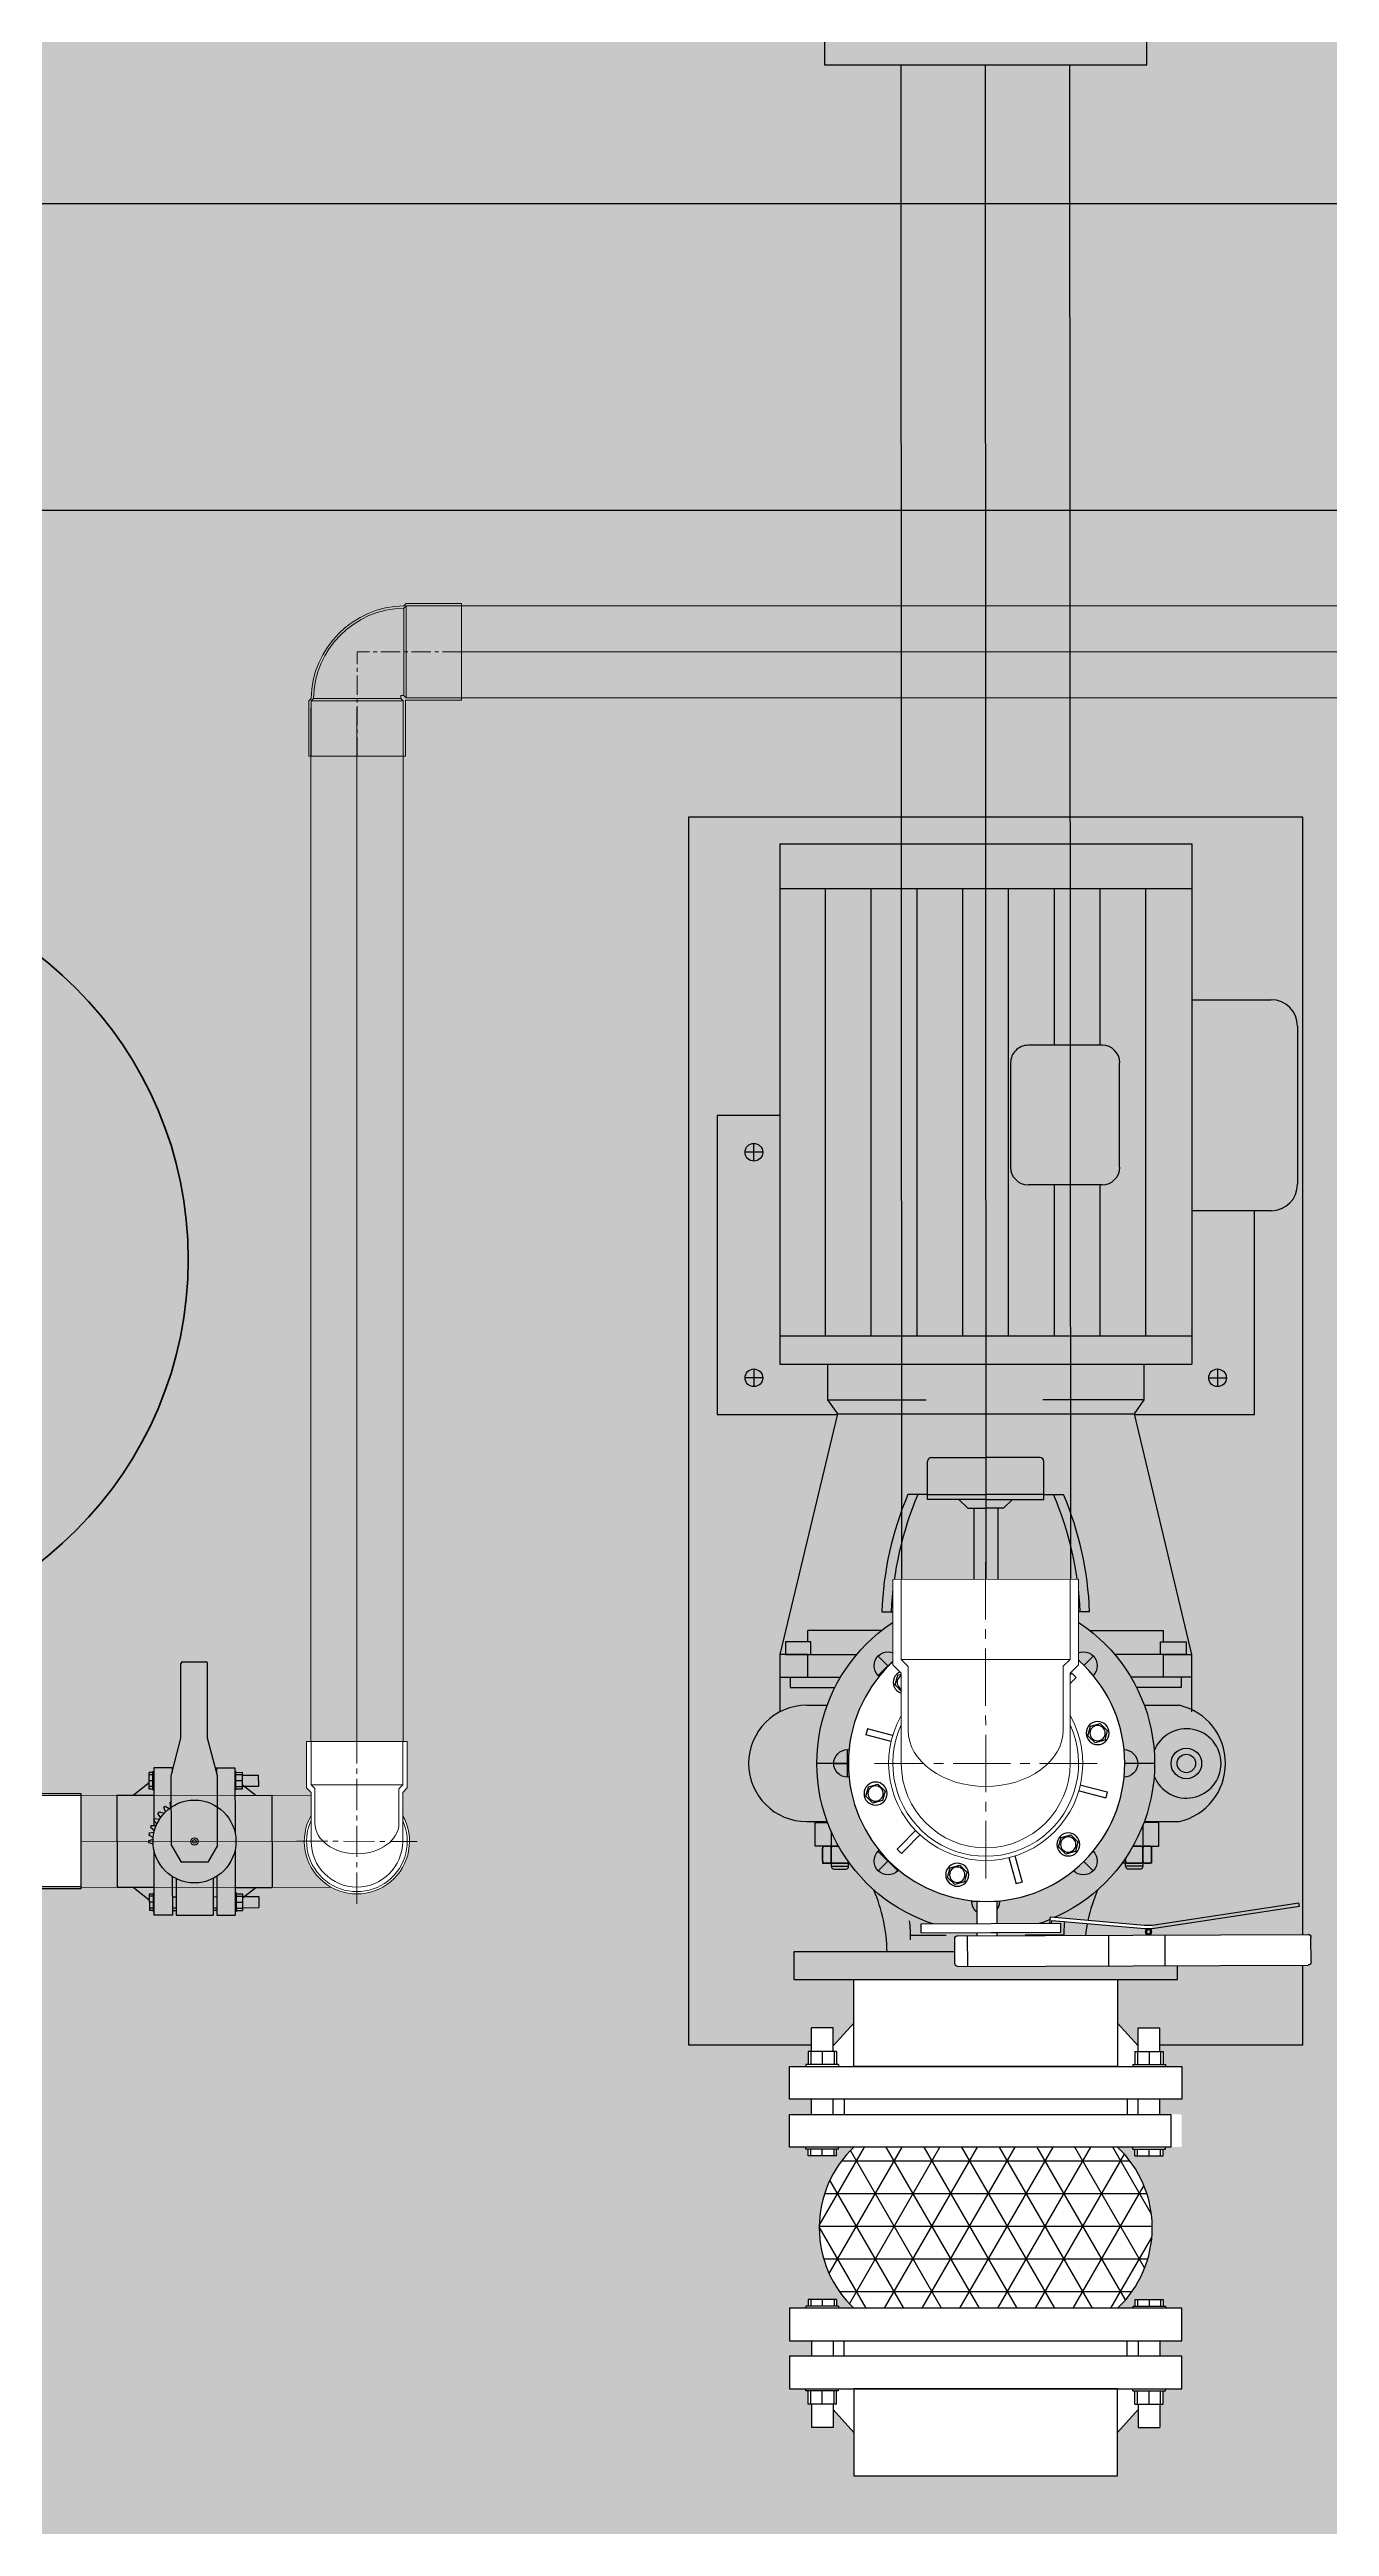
# Model space of a CAD drawing. Header units: millimetres. Extents: x -225363 to 347188, y -782467 to 813415.
# Drawn here: x 28810 to 29644, y 12190 to 13804 of the extents above; entities that cross this region are included whole.
import ezdxf

# ---------------------------------------------------------------- set-up
doc = ezdxf.new("R2010")
doc.units = ezdxf.units.MM
doc.set_wipeout_variables(frame=1)
doc.linetypes.add('CENTER', pattern=[2, 1.25, -0.25, 0.25, -0.25])
doc.linetypes.add('CENTER2', pattern=[1.125, 0.75, -0.125, 0.125, -0.125])
for name, color, linetype, lineweight in [('0.04 Thu tràn', 6, 'Continuous', 0), ('duong bao khuat', 251, 'Continuous', 0), ('Duong tam', 32, 'CENTER2', 0), ('Net manh', 54, 'Continuous', 0), ('Nuoc cap', 4, 'Continuous', 35), ('Phu kien uPVC', 3, 'Continuous', 0), ('Xref SCN', 8, 'Continuous', 0)]:
    doc.layers.add(name, color=color, linetype=linetype, lineweight=lineweight)
for name, color, linetype in [('0.05 Thu đáy', 5, 'Continuous'), ('0.06 Trả nước', 3, 'Continuous'), ('1. Cap tro choi cau truot', 4, 'Continuous'), ('PA- VAN', 2, 'Continuous'), ('PHU KIEN', 3, 'Continuous')]:
    doc.layers.add(name, color=color, linetype=linetype)
doc.styles.get("Standard").update_dxf_attribs({"font": 'arial_1.ttf'})
pattern_1 = [(197, (-1424125.8, -442865.07), (-126.479246, -237.872866), [95.25, -285.75]), (287, (-1424185.26, -442833.45), (237.872866, -126.479246), [95.25, -285.75])]

# ---------------------------------------------------------------- blocks, each defined once
blk = doc.blocks.new('Xref SCN')
at = {"layer": 'Xref SCN', "ltscale": 3}
h = blk.add_hatch(dxfattribs=at)
h.set_pattern_fill('CROSS', color=256, scale=30, angle=197)
h.set_pattern_definition(pattern_1)
edge = h.paths.add_edge_path()
edge.add_arc((2267.4, -6083), 1150, 110.6378, 180.3856)
edge.add_line((1117.5, -6090.7), (1124.4, -7115.5))
edge.add_arc((2274.3, -7107.7), 1150, 180.3856, 270.3856)
edge.add_line((2282.1, -8257.7), (21549.9, -8127.6))
edge.add_arc((21542.2, -6977.6), 1150, 270.3853, 360.4402)
edge.add_line((22692.1, -6968.7), (22692.2, -2095.9))
edge.add_arc((21542.2, -2104.7), 1150, 0.4404, 90.3856)
edge.add_line((21534.5, -954.8), (6081.9, -1059))
edge.add_arc((6089.6, -2209), 1150, 90.3854, 160.1332)
edge.add_arc((-23.6, -0.1), 5350, 290.6378, 340.1333, ccw=False)
edge = h.paths.add_edge_path()
edge.add_arc((21542.2, 18280.2), 1150, 0.4403, 104.3699, ccw=False)
edge.add_line((22692.2, 18289), (22692.2, 2404))
edge.add_arc((21542.2, 2395.2), 1150, -89.6144, 0.4403, ccw=False)
edge.add_line((21549.9, 1245.2), (6067.1, 1140.9))
edge.add_arc((6059.3, 2290.9), 1150, 200.6378, 270.3855, ccw=False)
edge.add_arc((-23.6, -0.1), 5350, 20.6378, 28.5953)
edge.add_arc((5234.3, 2862.4), 636.6, 160.1438, 208.3076, ccw=False)
edge.add_arc((7788.2, 2340.3), 3237.9, 44.3307, 166.8197, ccw=False)
edge.add_arc((13743.2, 8157.8), 5087.1, 224.3307, 255.0649)
edge.add_arc((13751.1, 8258.8), 5186.7, 255.2685, 275.8245)
edge.add_arc((13743.2, 8157.8), 5087.1, 276.028, 352.804)
edge.add_arc((13366.1, 8136.4), 5458.9, 353.5222, 372.9617)
edge.add_arc((13743.2, 8157.8), 5087.1, 13.6798, 75.7266)
edge.add_arc((16202.1, 17226.1), 4310.1, 184.5429, 253.7688, ccw=False)
edge.add_arc((12055.2, 16895.7), 150, 104.4177, 184.1801, ccw=False)
edge.add_line((12017.8, 17040.9), (21256.8, 19394.2))
h = blk.add_hatch(dxfattribs=at)
h.set_pattern_fill('CROSS', color=256, scale=30, angle=197)
h.set_pattern_definition(pattern_1)
edge = h.paths.add_edge_path()
edge.add_line((10158.3, 16567.3), (1851.3, 14451.4))
edge.add_arc((2136.7, 13337.4), 1150, 104.3699, 180.3856)
edge.add_line((986.8, 13329.7), (1035.4, 6105.3))
edge.add_arc((2185.4, 6113.1), 1150, 180.3856, 250.1333)
edge.add_arc((-23.6, -0.1), 5350, 54.441, 70.1333, ccw=False)
edge.add_arc((3168.4, 4685.8), 343.2, 256.3943, 333.3422)
edge.add_arc((7788.2, 2340.3), 4837.9, 44.3307, 153.0645, ccw=False)
edge.add_arc((13743.2, 8157.8), 3487.1, 224.3307, 435.8788)
edge.add_arc((16212.7, 17236.7), 5922.7, 187.71586, 254.13812, ccw=False)
edge.add_arc((10541.9, 16468.3), 200, 187.6327, 187.7159, ccw=False)
edge.add_arc((10195, 16421.9), 150, 7.6327, 104.1621)
edge = h.paths.add_edge_path()
edge.add_arc((-13757.9, 9268.2), 1150, 104.3599, 180.4403)
edge.add_line((-14907.8, 9259.4), (-14907.8, 2149))
edge.add_arc((-13757.9, 2157.9), 1150, 180.4403, 270.3856)
edge.add_line((-13750.1, 1007.9), (-6129, 1058.9))
edge.add_arc((-6136.7, 2208.8), 1150, 270.3859, 340.1337)
edge.add_arc((-23.6, -0.1), 5350, 110.6378, 160.1333, ccw=False)
edge.add_arc((-2314.5, 6082.8), 1150, 290.6378, 360.3856)
edge.add_line((-1164.6, 6090.5), (-1205.6, 12195.1))
edge.add_arc((-2355.6, 12187.3), 1150, 0.3856, 104.3599)
edge.add_line((-2640.8, 13301.4), (-14043.1, 10382.3))
edge = h.paths.add_edge_path()
edge.add_line((-13750.1, -8364.8), (-2217.8, -8288))
edge.add_arc((-2225.6, -7138), 1150, 270.3861, 360.3861)
edge.add_line((-1075.6, -7130.3), (-1082.5, -6105.5))
edge.add_arc((-2232.5, -6113.2), 1150, 0.3856, 70.1333)
edge.add_arc((-23.6, -0.1), 5350, 200.6378, 250.1333, ccw=False)
edge.add_arc((-6106.4, -2291.1), 1150, 20.6378, 90.3856)
edge.add_line((-6114.2, -1141.1), (-13765.6, -1192.1))
edge.add_arc((-13757.8, -2342), 1150, 90.3861, 180.441)
edge.add_line((-14907.8, -2350.9), (-14907.8, -7223.7))
edge.add_arc((-13757.9, -7214.9), 1150, 180.4404, 270.3856)
edge.add_arc((-13747.8, -8714.8), 350, 90.3818, 90.3856, ccw=False)
blk = doc.blocks.new('D900')
at = {"color": 8}
blk.add_circle((0, 0), 450, dxfattribs=at)
blk = doc.blocks.new('pmp')
for p, q in [((397.8, 151), (386.3, 151)), ((392, 145.3), (392, 156.8)), ((533.3, 151), (544.8, 151)), ((539, 145.3), (539, 156.8)), ((140.7, -110), (140.7, 110)), ((140.7, 99), (140.7, 81)), ((131.7, 90), (149.7, 90)), ((70.7, 57.3), (83.4, 70)), ((70.7, 70), (83.4, 57.3)), ((198, 70), (210.7, 57.3)), ((210.7, 70), (198, 57.3)), ((50.7, -9), (50.7, 9)), ((230.7, 9), (230.7, -9)), ((250.7, 0), (30.7, 0)), ((41.7, 0), (59.7, 0)), ((239.7, 0), (221.7, 0)), ((83.4, -70), (70.7, -57.3)), ((70.7, -70), (83.4, -57.3)), ((210.7, -57.3), (198, -70)), ((210.7, -70), (198, -57.3)), ((149.7, -90), (131.7, -90)), ((140.7, -99), (140.7, -81)), ((392, -145.2), (392, -156.7)), ((397.8, -151), (386.3, -151))]:
    blk.add_line(p, q)
at = {"lineweight": -3}
for p, q in [((211.7, 134.1), (174.3, 134.1)), ((197, 134.1), (197, 115.9)), ((211.7, 134.1), (197, 134.1)), ((211.7, 115.9), (211.7, 134.1)), ((368.6, 96.6), (211.7, 134.1)), ((219.9, 130.5), (211.7, 130.5)), ((211.7, 130.4), (211.7, 84)), ((219.9, 113.8), (219.9, 130.5)), ((401, 134.2), (401, -134.2)), ((740, 134.2), (401, 134.2)), ((419.4, 134.2), (419.4, -134.2)), ((710.9, 134.2), (710.9, -134.2)), ((740, 134.2), (740, -134.2)), ((102.8, 116.5), (102.8, 103.3)), ((178.6, 116.5), (178.6, 103.3)), ((197, 127.3), (190.3, 127.3)), ((190.3, 127.3), (190.3, 98.2)), ((197, 115.9), (211.7, 115.9)), ((197, 115.9), (197, 94.5)), ((211.7, 113.8), (219.9, 113.8)), ((219.9, 115.9), (227.3, 115.9)), ((227.3, 67.9), (227.3, 115.9)), ((71.9, 98.7), (71.9, 91.2)), ((73.7, 100.6), (73.7, 89.3)), ((96.1, 100.6), (73.7, 100.6)), ((86.9, 106.2), (75.7, 106.2)), ((75.7, 106.2), (75.7, 88.7)), ((75.7, 102.1), (75.7, 104.7)), ((75.7, 90.8), (75.7, 99.1)), ((77.2, 106.2), (85.4, 106.2)), ((77.2, 100.6), (85.4, 100.6)), ((85.4, 100.6), (77.2, 100.6)), ((86.9, 111), (102.3, 111)), ((86.9, 96), (86.9, 111)), ((86.9, 96), (86.9, 111)), ((86.9, 96), (86.9, 106.2)), ((86.9, 104.7), (86.9, 102.1)), ((86.9, 99.1), (86.9, 96)), ((102.3, 111), (102.3, 103.1)), ((377.7, 103.1), (368.6, 96.6)), ((377.7, 103.1), (377.7, 38.8)), ((401, 103.1), (377.7, 103.1)), ((419.4, 104.4), (710.9, 104.4)), ((73.7, 89.3), (76.5, 89.3)), ((368.6, 96.6), (368.6, -96.6)), ((239.6, 67.7), (239.6, 48.2)), ((419.4, 74.6), (710.9, 74.6)), ((28.9, 49), (28.9, 25.7)), ((315.9, 37.9), (315.9, 50.7)), ((312.6, 37.9), (337.4, 37.9)), ((312.6, 0), (312.6, 37.9)), ((315.9, 37.9), (315.9, 0)), ((340.1, 35.2), (340.1, 0)), ((419.4, 44.7), (710.9, 44.7)), ((312.6, 17.4), (307.1, 11.6)), ((307.1, 7.8), (250.4, 7.8)), ((307.1, 11.6), (307.1, 0)), ((307.1, -11.6), (307.1, 0)), ((312.6, 0), (312.6, -37.9)), ((315.9, -37.9), (315.9, 0)), ((340.1, -35.2), (340.1, 0)), ((419.4, 14.9), (710.9, 14.9)), ((307.1, -7.8), (250.4, -7.8)), ((312.6, -17.4), (307.1, -11.6)), ((419.4, -14.9), (710.9, -14.9)), ((28.9, -50.8), (28.9, -25.7)), ((517.9, -27.6), (517.9, -75.9)), ((597.3, -16.2), (529.2, -16.2)), ((608.7, -75.9), (608.7, -27.6)), ((239.6, -67.7), (239.6, -48.2)), ((312.6, -37.9), (337.4, -37.9)), ((315.9, -37.9), (315.9, -50.7)), ((377.7, -103.1), (377.7, -37.2)), ((419.4, -44.7), (517.9, -44.7)), ((608.7, -44.7), (710.9, -44.7)), ((227.3, -67.9), (227.3, -115.9)), ((419.4, -74.6), (517.9, -74.6)), ((608.7, -74.6), (710.9, -74.6)), ((71.9, -100.5), (71.9, -93)), ((73.7, -102.4), (73.7, -91.1)), ((73.7, -91.1), (79.1, -91.1)), ((75.7, -108), (75.7, -88.7)), ((75.7, -92.6), (75.7, -100.9)), ((79.1, -91.1), (77.2, -91.1)), ((86.9, -96), (86.9, -112.8)), ((86.9, -100.9), (86.9, -96)), ((86.9, -96), (86.9, -108)), ((197, -115.9), (197, -94.5)), ((211.7, -130.4), (211.7, -84)), ((368.6, -96.6), (211.7, -134.1)), ((377.7, -103.1), (368.6, -96.6)), ((529.2, -87.2), (597.3, -87.2)), ((100.4, -102.4), (73.7, -102.4)), ((75.7, -103.9), (75.7, -106.5)), ((86.9, -108), (75.7, -108)), ((85.4, -102.4), (77.2, -102.4)), ((77.2, -102.4), (85.4, -102.4)), ((77.2, -108), (85.4, -108)), ((86.9, -106.5), (86.9, -103.9)), ((86.9, -112.8), (102.3, -112.8)), ((102.3, -112.8), (102.3, -103.1)), ((102.8, -103.3), (102.8, -126.1)), ((178.6, -103.3), (178.6, -126.1)), ((190.3, -127.3), (190.3, -98.2)), ((401, -103.1), (377.7, -103.1)), ((419.4, -104.4), (710.9, -104.4)), ((197, -127.3), (190.3, -127.3)), ((197, -134.1), (197, -115.9)), ((197, -115.9), (211.7, -115.9)), ((211.7, -113.8), (219.9, -113.8)), ((211.7, -115.9), (211.7, -134.1)), ((219.9, -113.8), (219.9, -130.5)), ((219.9, -115.9), (227.3, -115.9)), ((211.7, -134.1), (174.3, -134.1)), ((211.7, -134.1), (197, -134.1)), ((219.9, -130.5), (211.7, -130.5)), ((740, -134.2), (401, -134.2)), ((500.8, -185.9), (500.8, -134.2)), ((638.4, -134.2), (638.4, -185.9)), ((621.2, -203.1), (518.1, -203.1))]:
    blk.add_line(p, q, dxfattribs=at)
for points in [[(563, 134.2), (563, 175), (368, 175), (368, 96.7)], [(368, -96.7), (368, -175), (500.8, -175)]]:
    blk.add_lwpolyline(points, dxfattribs=at)
blk.add_lwpolyline([(0, 125), (0, -125), (18, -125), (18, 125)], close=True)
for centre, radius in [((392, 151), 5.75), ((539, 151), 5.75), ((140.7, 0), 50), ((140.7, -130.7), 9.96), ((140.7, -130.7), 6.02), ((392, -151), 5.75)]:
    blk.add_circle(centre, radius, dxfattribs=at)
for centre, radius in [((140.7, 0), 110), ((140.7, 90), 9), ((140.7, 0), 79), ((77.1, 63.6), 9), ((204.4, 63.6), 9), ((50.7, 0), 9), ((230.7, 0), 9), ((77.1, -63.6), 9), ((204.4, -63.6), 9), ((140.7, -90), 9)]:
    blk.add_circle(centre, radius)
for centre, radius, start, end in [((140.7, 116.5), 37.9, 0, 180), ((73.7, 98.7), 1.88, 90, 180), ((77.2, 104.7), 1.5, 90, 180), ((77.2, 102.1), 1.5, 180, 270), ((77.2, 99.1), 1.5, 90, 180), ((85.4, 104.7), 1.5, 0, 90), ((85.4, 102.1), 1.5, 270, 0), ((85.4, 99.1), 1.5, 0, 90), ((73.7, 91.2), 1.88, 180, 270), ((77.2, 90.8), 1.5, 180, 248.6307), ((15.8, 172.7), 108.5, 271.1501, 293.1151), ((231.6, -148.6), 216.4, 67.0634, 87.8796), ((28.9, 110.3), 61.3, 267.0975, 278.6216), ((229.3, -160.4), 222.2, 67.0695, 87.3555), ((337.4, 35.2), 2.7, 0, 90), ((529.2, -27.6), 11.4, 90, 180), ((597.3, -27.6), 11.4, 360, 90), ((229.3, 160.4), 222.2, 272.6445, 292.9305), ((337.4, -35.2), 2.7, 270, 360), ((15.8, -172.7), 108.5, 66.8849, 88.8499), ((28.9, -112.1), 61.3, 80.37, 92.9025), ((231.6, 148.6), 216.4, 272.1204, 292.9366), ((529.2, -75.9), 11.4, 180, 270), ((597.3, -75.9), 11.4, 270, 0), ((73.7, -93), 1.88, 90, 180), ((77.2, -92.6), 1.5, 90, 180), ((73.7, -100.5), 1.88, 180, 270), ((77.2, -100.9), 1.5, 180, 270), ((77.2, -103.9), 1.5, 90, 180), ((77.2, -106.5), 1.5, 180, 270), ((85.4, -100.9), 1.5, 270, 360), ((85.4, -103.9), 1.5, 360, 90), ((85.4, -106.5), 1.5, 270, 360), ((140.7, -130.7), 22.6, 111.4434, 68.5566), ((140.7, -117.3), 38.9, 193.1002, 346.8998), ((518.1, -185.9), 17.2, 180, 270), ((621.2, -185.9), 17.2, 270, 0)]:
    blk.add_arc(centre, radius, start, end, dxfattribs=at)
blk = doc.blocks.new('C30')
at = {"color": 1}
blk.add_wipeout([(-22214.5, 30482.1), (-22054.2, 30482.1), (-22054.2, 30407.1), (-22075.8, 30383.1), (-22075.8, 30334.1), (-22192.8, 30334.1), (-22192.8, 30383.1), (-22214.5, 30407.1)], dxfattribs=at).dxf.layer = 'duong bao khuat'
at = {"layer": 'PHU KIEN', "color": 1}
for p, q in [((-22214.5, 30482.1), (-22054.2, 30482.1)), ((-22214.5, 30482.1), (-22214.5, 30407.1)), ((-22211.3, 30482.1), (-22211.3, 30407.1)), ((-22057.4, 30482.1), (-22057.4, 30407.1)), ((-22054.2, 30482.1), (-22054.2, 30407.1)), ((-22214.5, 30407.1), (-22192.8, 30383.1)), ((-22211.3, 30407.1), (-22057.4, 30407.1)), ((-22211.3, 30407.1), (-22189.6, 30384.1)), ((-22057.4, 30407.1), (-22079, 30384.1)), ((-22054.2, 30407.1), (-22075.8, 30383.1)), ((-22192.8, 30334.1), (-22192.8, 30383.1)), ((-22189.6, 30384.1), (-22079, 30384.1)), ((-22189.6, 30382.1), (-22079, 30382.1)), ((-22189.6, 30334.1), (-22189.6, 30382.1)), ((-22079, 30334.1), (-22079, 30382.1)), ((-22075.8, 30334.1), (-22075.8, 30383.1)), ((-22192.8, 30334.1), (-22075.8, 30334.1))]:
    blk.add_line(p, q, dxfattribs=at)
blk = doc.blocks.new('van chặn PVC')
at = {"layer": 'PA- VAN', "color": 0}
for p, q in [((217155.7, 32539.4), (217169.3, 32556.9)), ((217269.3, 32574.4), (217169.3, 32574.4)), ((217169.3, 32534.4), (217169.3, 32574.4)), ((217269.3, 32534.4), (217269.3, 32574.4)), ((217282.9, 32539.4), (217269.3, 32556.9)), ((217139.3, 32514.4), (217139.3, 32534.4)), ((217210.2, 32534.4), (217139.3, 32534.4)), ((217163.3, 32535.4), (217143.3, 32535.4)), ((217143.3, 32535.4), (217143.3, 32534.4)), ((217162.3, 32539.4), (217144.3, 32539.4)), ((217144.3, 32535.4), (217144.3, 32539.4)), ((217146.9, 32535.4), (217146.9, 32539.4)), ((217153.3, 32535.4), (217153.3, 32539.4)), ((217159.8, 32535.4), (217159.8, 32539.4)), ((217162.3, 32535.4), (217162.3, 32539.4)), ((217163.3, 32535.4), (217163.3, 32534.4)), ((217218.4, 32540.3), (217216.7, 32535.2)), ((217220.2, 32540.3), (217222, 32535.2)), ((217223.8, 32535.1), (217226.3, 32539.8)), ((217228.6, 32539.4), (217229.3, 32534.2)), ((217231.6, 32534.4), (217229.3, 32534.4)), ((217231, 32533.7), (217234.6, 32537.9)), ((217236.7, 32537.2), (217236.7, 32531.8)), ((217242.3, 32534.4), (217236.7, 32534.4)), ((217238.5, 32531), (217242.5, 32534.6)), ((217299.3, 32534.4), (217242.9, 32534.4)), ((217244.3, 32533.6), (217243.5, 32528.2)), ((217245.4, 32527), (217249.9, 32529.9)), ((217251.6, 32528.4), (217250, 32523.2)), ((217275.3, 32535.4), (217295.3, 32535.4)), ((217275.3, 32535.4), (217275.3, 32534.4)), ((217276.3, 32539.4), (217294.3, 32539.4)), ((217276.3, 32535.4), (217276.3, 32539.4)), ((217278.9, 32535.4), (217278.9, 32539.4)), ((217285.3, 32535.4), (217285.3, 32539.4)), ((217291.8, 32535.4), (217291.8, 32539.4)), ((217294.3, 32535.4), (217294.3, 32539.4)), ((217295.3, 32535.4), (217295.3, 32534.4)), ((217299.3, 32514.4), (217299.3, 32534.4)), ((217181.3, 32514.4), (217139.3, 32514.4)), ((217139.3, 32510.4), (217139.3, 32470.2)), ((217179.1, 32510.4), (217139.3, 32510.4)), ((217144.3, 32514.4), (217144.3, 32510.4)), ((217147.3, 32514.4), (217147.3, 32510.4)), ((217159.3, 32514.4), (217159.3, 32510.4)), ((217215, 32515.3), (217196.9, 32504.8)), ((217196.9, 32475.8), (217196.9, 32504.8)), ((217215, 32515.3), (217290.6, 32515.3)), ((217251.5, 32521.7), (217256.7, 32523.5)), ((217257.8, 32522.2), (217255.1, 32517.6)), ((217256.3, 32515.9), (217261.8, 32516.7)), ((217290.6, 32515.3), (217331.4, 32504.8)), ((217299.3, 32514.4), (217294.2, 32514.4)), ((217294.3, 32514.4), (217294.3, 32514.3)), ((217331.4, 32504.8), (217412.5, 32504.8)), ((217414.3, 32502.9), (217414.3, 32477.6)), ((217215, 32465.3), (217196.9, 32475.8)), ((217290.6, 32465.3), (217331.4, 32475.8)), ((217331.4, 32475.8), (217412.5, 32475.8)), ((217179.1, 32470.2), (217139.3, 32470.2)), ((217139.3, 32466.2), (217139.3, 32446.2)), ((217181.3, 32466.2), (217139.3, 32466.2)), ((217210.2, 32446.2), (217139.3, 32446.2)), ((217143.3, 32445.2), (217143.3, 32446.2)), ((217163.3, 32445.2), (217143.3, 32445.2)), ((217144.3, 32466.2), (217144.3, 32470.2)), ((217144.3, 32445.2), (217144.3, 32438.2)), ((217146.9, 32445.2), (217146.9, 32438.2)), ((217147.3, 32470.2), (217147.3, 32466.2)), ((217153.3, 32445.2), (217153.3, 32438.2)), ((217159.3, 32470.2), (217159.3, 32466.2)), ((217159.8, 32445.2), (217159.8, 32438.2)), ((217162.3, 32445.2), (217162.3, 32438.2)), ((217163.3, 32445.2), (217163.3, 32446.2)), ((217181.3, 32466.2), (217169.3, 32466.2)), ((217169.3, 32446.2), (217169.3, 32406.2)), ((217215, 32465.3), (217290.6, 32465.3)), ((217299.3, 32446.2), (217228.4, 32446.2)), ((217269.3, 32446.2), (217269.3, 32406.2)), ((217275.3, 32445.2), (217275.3, 32446.2)), ((217275.3, 32445.2), (217295.3, 32445.2)), ((217276.3, 32445.2), (217276.3, 32438.2)), ((217278.9, 32445.2), (217278.9, 32438.2)), ((217285.3, 32445.2), (217285.3, 32438.2)), ((217291.8, 32445.2), (217291.8, 32438.2)), ((217299.3, 32466.2), (217294.2, 32466.2)), ((217294.3, 32466.2), (217294.3, 32466.2)), ((217294.3, 32445.2), (217294.3, 32438.2)), ((217295.3, 32445.2), (217295.3, 32446.2)), ((217299.3, 32466.2), (217299.3, 32446.2)), ((217162.3, 32438.2), (217144.3, 32438.2)), ((217147.3, 32438.2), (217147.3, 32420.5)), ((217159.3, 32420.5), (217147.3, 32420.5)), ((217158.1, 32438.2), (217169.3, 32423.7)), ((217159.3, 32438.2), (217159.3, 32420.5)), ((217280.6, 32438.2), (217269.3, 32423.7)), ((217276.3, 32438.2), (217294.3, 32438.2)), ((217279.3, 32438.2), (217279.3, 32420.5)), ((217279.3, 32420.5), (217291.3, 32420.5)), ((217291.3, 32438.2), (217291.3, 32420.5)), ((217269.3, 32406.2), (217169.3, 32406.2))]:
    blk.add_line(p, q, dxfattribs=at)
for radius in [45, 4, 2]:
    blk.add_circle((217219.3, 32490.3), radius, dxfattribs=at)
for centre, radius, start, end in [((217219.3, 32490.3), 50, 88.9661, 91.0339), ((217219.3, 32490.3), 50, 79.2983, 81.9789), ((217219.3, 32490.3), 50, 69.6749, 72.2523), ((217219.3, 32490.3), 50, 59.992, 62.3621), ((217219.3, 32490.3), 50, 49.7483, 52.3504), ((217219.3, 32490.3), 50, 39.7411, 41.6297), ((217219.3, 32490.3), 50, 30, 31.8381), ((217412.5, 32502.9), 1.87, 0, 90), ((217412.5, 32477.6), 1.87, 270, 0)]:
    blk.add_arc(centre, radius, start, end, dxfattribs=at)
blk = doc.blocks.new('B88100C1')
at = {"color": 0}
blk.add_wipeout([(-50, 60.5), (-50, -60.5), (-50.6, -60.5), (-52, -60.5), (-54.7, -60.5), (-55.3, -60.5), (-56.1, -60.5), (-57.5, -60.5), (-58.3, -60.5), (-59, -60.5), (-59.5, -60.5), (-60.2, -60.5), (-63.7, -60.5), (-65, -60.5), (-66, -60.5), (-67, -60.5), (-67.5, -60.5), (-68, -60.5), (-69.1, -60.5), (-69.2, -60.5), (-105.7, -60.5), (-111.2, -55), (-138.8, -55), (-147.4, -59.1), (-154.5, -61.3), (-166.5, -63.2), (-176.3, -62.9), (-186, -61.2), (-200.2, -55.6), (-211.8, -47.5), (-223.1, -34.3), (-228.4, -24.3), (-231.8, -13.6), (-233.2, 0), (-232.6, 8.8), (-231.1, 16.3), (-227.8, 25.7), (-223.7, 33.5), (-217.6, 41.6), (-210.2, 48.8), (-202.9, 54), (-193, 58.9), (-180, 62.5), (-171.8, 63.2), (-170, 63.2), (-163.2, 62.9), (-156.5, 61.8), (-148.8, 59.6), (-142.6, 57), (-138.8, 55), (-111.2, 55), (-105.7, 60.5), (-69.2, 60.5), (-68.7, 60.5), (-67.7, 60.5), (-66.1, 60.5), (-64.7, 60.5), (-63.9, 60.5), (-63.7, 60.5), (-60.2, 60.5), (-60, 60.5), (-59.3, 60.5), (-57.8, 60.5), (-57, 60.5), (-56, 60.5), (-55.5, 60.5), (-54.7, 60.5), (-52, 60.5), (-51, 60.5), (-50.4, 60.5)], dxfattribs=at).dxf.layer = 'duong bao khuat'
at = {"layer": 'Duong tam', "color": 8, "ltscale": 50}
for p, q in [((-170, 72.5), (-170, -72.5)), ((-245, 0), (-38.5, 0))]:
    blk.add_line(p, q, dxfattribs=at)
at = {"layer": 'Net manh', "color": 0, "ltscale": 50}
for p, q in [((-106.7, 50.5), (-148.2, 50.5)), ((-102.2, 55), (-106.7, 50.5)), ((-50, 55), (-102.2, 55)), ((-102.2, 55), (-102.2, -55)), ((-106.7, -50.5), (-148.2, -50.5)), ((-102.2, -55), (-106.7, -50.5)), ((-102.2, -55), (-50, -55))]:
    blk.add_line(p, q, dxfattribs=at)
for radius, start, end in [(63.2, 60.4092, 299.5908), (55, 90, 270)]:
    blk.add_arc((-170, 0), radius, start, end, dxfattribs=at)
blk.add_ellipse((-148.2, 0), major_axis=(0, -50.5), ratio=0.72863, start_param=3.141593, end_param=6.283185, dxfattribs=at)
at = {"layer": 'Phu kien uPVC', "color": 0, "ltscale": 50}
for p, q in [((-170, 55), (-111.2, 55)), ((-105.7, 60.5), (-111.2, 55)), ((-50, 60.5), (-105.7, 60.5)), ((-50, 60.5), (-50, -60.5)), ((-170, -55), (-111.2, -55)), ((-105.7, -60.5), (-111.2, -55)), ((-105.7, -60.5), (-50, -60.5))]:
    blk.add_line(p, q, dxfattribs=at)
blk.add_arc((-170, 0), 60.5, 65.38, 294.62, dxfattribs=at)
blk = doc.blocks.new('khop noi mem d110')
at = {"color": 0}
blk.add_wipeout([(-196290.5, 638546), (-196291.5, 638546), (-196291.5, 638549), (-196304.5, 638549), (-196304.5, 638546), (-196305.5, 638546), (-196305.5, 638545), (-196312.5, 638545), (-196310.9, 638546.6), (-196308.5, 638549.2), (-196304.8, 638554.3), (-196301.9, 638559.3), (-196299.2, 638565.8), (-196297.6, 638571.7), (-196296.5, 638582), (-196297.3, 638590.8), (-196298.9, 638597.4), (-196302.9, 638606.4), (-196307.7, 638613.8), (-196312.5, 638619), (-196305.5, 638619), (-196305.5, 638618), (-196304.5, 638618), (-196304.5, 638615), (-196291.5, 638615), (-196291.5, 638618), (-196290.5, 638618), (-196290.5, 638619), (-196283, 638619), (-196283, 638634), (-196293, 638634), (-196293, 638641), (-196283, 638641), (-196283, 638656), (-196290.5, 638656), (-196290.5, 638657), (-196291.5, 638657), (-196291.5, 638663), (-196293, 638663), (-196293, 638673.8), (-196303, 638673.8), (-196303, 638665.6), (-196312.5, 638676), (-196312.5, 638696), (-196433.5, 638696), (-196433.5, 638676), (-196443, 638665.6), (-196443, 638673.8), (-196453, 638673.8), (-196453, 638663), (-196454.5, 638663), (-196454.5, 638657), (-196455.5, 638657), (-196455.5, 638656), (-196463, 638656), (-196463, 638641), (-196453, 638641), (-196453, 638634), (-196463, 638634), (-196463, 638619), (-196455.5, 638619), (-196455.5, 638618), (-196454.5, 638618), (-196454.5, 638615), (-196441.5, 638615), (-196441.5, 638618), (-196440.5, 638618), (-196440.5, 638619), (-196433.5, 638619), (-196436.6, 638615.8), (-196440.4, 638611), (-196444.3, 638604.3), (-196447.1, 638597.2), (-196449.1, 638587.8), (-196449.4, 638582), (-196448.9, 638574.8), (-196447.2, 638567), (-196444.5, 638560.3), (-196441.2, 638554.3), (-196438.1, 638550), (-196433.5, 638545), (-196440.5, 638545), (-196440.5, 638546), (-196441.5, 638546), (-196441.5, 638549), (-196454.5, 638549), (-196454.5, 638546), (-196455.5, 638546), (-196455.5, 638545), (-196463, 638545), (-196463, 638530), (-196453, 638530), (-196453, 638523), (-196463, 638523), (-196463, 638508), (-196455.5, 638508), (-196455.5, 638507), (-196454.5, 638507), (-196454.5, 638501), (-196453, 638501), (-196453, 638490.3), (-196443, 638490.3), (-196443, 638498.5), (-196433.5, 638488), (-196433.5, 638468), (-196312.5, 638468), (-196312.5, 638488), (-196303, 638498.5), (-196303, 638490.3), (-196293, 638490.3), (-196293, 638501), (-196291.5, 638501), (-196291.5, 638507), (-196290.5, 638507), (-196290.5, 638508), (-196283, 638508), (-196283, 638523), (-196293, 638523), (-196293, 638530), (-196283, 638530), (-196283, 638545), (-196290.5, 638545)], dxfattribs=at).dxf.layer = 'duong bao khuat'
at = {"linetype": 'ByBlock'}
h = blk.add_hatch(dxfattribs=at)
h.set_pattern_fill('NET3', color=8, scale=120)
h.set_pattern_definition([(0, (-9201.918, -2310.627), (0, 15), []), (60, (-9201.918, -2310.627), (-12.99038106, 7.5), []), (120, (-9201.918, -2310.627), (-12.99038106, -7.5), [])])
h.paths.add_polyline_path([(-196433.5, 638619, 0.431293), (-196433.5, 638545), (-196312.5, 638545, 0.431293), (-196312.5, 638619)])
at = {"color": 0, "linetype": 'ByBlock'}
for p, q in [((-196443, 638665.6), (-196433.5, 638676)), ((-196303, 638665.6), (-196312.5, 638676)), ((-196453, 638663), (-196453, 638673.8)), ((-196443, 638673.8), (-196453, 638673.8)), ((-196443, 638663), (-196443, 638673.8)), ((-196303, 638673.8), (-196293, 638673.8)), ((-196303, 638663), (-196303, 638673.8)), ((-196293, 638663), (-196293, 638673.8)), ((-196440.5, 638657), (-196455.5, 638657)), ((-196455.5, 638657), (-196455.5, 638656)), ((-196454.5, 638663), (-196454.5, 638657)), ((-196441.5, 638663), (-196454.5, 638663)), ((-196453.3, 638663), (-196453.3, 638657)), ((-196448, 638663), (-196448, 638657)), ((-196442.6, 638663), (-196442.6, 638657)), ((-196441.5, 638663), (-196441.5, 638657)), ((-196440.5, 638657), (-196440.5, 638656)), ((-196305.5, 638657), (-196290.5, 638657)), ((-196305.5, 638657), (-196305.5, 638656)), ((-196304.5, 638663), (-196304.5, 638657)), ((-196304.5, 638663), (-196291.5, 638663)), ((-196303.3, 638663), (-196303.3, 638657)), ((-196298, 638663), (-196298, 638657)), ((-196292.7, 638663), (-196292.7, 638657)), ((-196291.5, 638663), (-196291.5, 638657)), ((-196290.5, 638657), (-196290.5, 638656)), ((-196453, 638634), (-196453, 638641)), ((-196443, 638634), (-196443, 638641)), ((-196438, 638641), (-196438, 638634)), ((-196308, 638641), (-196308, 638634)), ((-196303, 638634), (-196303, 638641)), ((-196293, 638634), (-196293, 638641)), ((-196455.5, 638618), (-196455.5, 638619)), ((-196440.5, 638618), (-196440.5, 638619)), ((-196305.5, 638618), (-196305.5, 638619)), ((-196290.5, 638618), (-196290.5, 638619)), ((-196440.5, 638618), (-196455.5, 638618)), ((-196454.5, 638615), (-196454.5, 638618)), ((-196441.5, 638615), (-196454.5, 638615)), ((-196453.3, 638615), (-196453.3, 638618)), ((-196448, 638615), (-196448, 638618)), ((-196442.6, 638615), (-196442.6, 638618)), ((-196441.5, 638615), (-196441.5, 638618)), ((-196305.5, 638618), (-196290.5, 638618)), ((-196304.5, 638615), (-196304.5, 638618)), ((-196304.5, 638615), (-196291.5, 638615)), ((-196303.3, 638615), (-196303.3, 638618)), ((-196298, 638615), (-196298, 638618)), ((-196292.7, 638615), (-196292.7, 638618)), ((-196291.5, 638615), (-196291.5, 638618)), ((-196440.5, 638546), (-196455.5, 638546)), ((-196455.5, 638546), (-196455.5, 638545)), ((-196454.5, 638549), (-196454.5, 638546)), ((-196441.5, 638549), (-196454.5, 638549)), ((-196453.3, 638549), (-196453.3, 638546)), ((-196448, 638549), (-196448, 638546)), ((-196442.6, 638549), (-196442.6, 638546)), ((-196441.5, 638549), (-196441.5, 638546)), ((-196440.5, 638546), (-196440.5, 638545)), ((-196305.5, 638546), (-196290.5, 638546)), ((-196305.5, 638546), (-196305.5, 638545)), ((-196304.5, 638549), (-196304.5, 638546)), ((-196304.5, 638549), (-196291.5, 638549)), ((-196303.3, 638549), (-196303.3, 638546)), ((-196298, 638549), (-196298, 638546)), ((-196292.7, 638549), (-196292.7, 638546)), ((-196291.5, 638549), (-196291.5, 638546)), ((-196290.5, 638546), (-196290.5, 638545)), ((-196453, 638530), (-196453, 638523)), ((-196443, 638530), (-196443, 638523)), ((-196438, 638523), (-196438, 638530)), ((-196308, 638523), (-196308, 638530)), ((-196303, 638530), (-196303, 638523)), ((-196293, 638530), (-196293, 638523)), ((-196455.5, 638507), (-196455.5, 638508)), ((-196440.5, 638507), (-196455.5, 638507)), ((-196454.5, 638501), (-196454.5, 638507)), ((-196453.3, 638501), (-196453.3, 638507)), ((-196448, 638501), (-196448, 638507)), ((-196442.6, 638501), (-196442.6, 638507)), ((-196441.5, 638501), (-196441.5, 638507)), ((-196440.5, 638507), (-196440.5, 638508)), ((-196305.5, 638507), (-196305.5, 638508)), ((-196305.5, 638507), (-196290.5, 638507)), ((-196304.5, 638501), (-196304.5, 638507)), ((-196303.3, 638501), (-196303.3, 638507)), ((-196298, 638501), (-196298, 638507)), ((-196292.7, 638501), (-196292.7, 638507)), ((-196291.5, 638501), (-196291.5, 638507)), ((-196290.5, 638507), (-196290.5, 638508)), ((-196441.5, 638501), (-196454.5, 638501)), ((-196453, 638501), (-196453, 638490.3)), ((-196443, 638501), (-196443, 638490.3)), ((-196443, 638498.5), (-196433.5, 638488)), ((-196303, 638498.5), (-196312.5, 638488)), ((-196304.5, 638501), (-196291.5, 638501)), ((-196303, 638501), (-196303, 638490.3)), ((-196293, 638501), (-196293, 638490.3)), ((-196443, 638490.3), (-196453, 638490.3)), ((-196303, 638490.3), (-196293, 638490.3))]:
    blk.add_line(p, q, dxfattribs=at)
for points in [[(-196433.5, 638696), (-196312.5, 638696), (-196312.5, 638656), (-196433.5, 638656)], [(-196463, 638656), (-196283, 638656), (-196283, 638641), (-196463, 638641)], [(-196463, 638634), (-196288, 638634), (-196288, 638619), (-196463, 638619)], [(-196463, 638530), (-196283, 638530), (-196283, 638545), (-196463, 638545)], [(-196463, 638508), (-196283, 638508), (-196283, 638523), (-196463, 638523)], [(-196433.5, 638468), (-196312.5, 638468), (-196312.5, 638508), (-196433.5, 638508)]]:
    blk.add_lwpolyline(points, close=True, dxfattribs=at)
for centre, start, end in [((-196398.5, 638582), 133.3396, 226.6604), ((-196347.4, 638582), 313.3396, 46.6604)]:
    blk.add_arc(centre, 50.9, start, end, dxfattribs=at)
blk = doc.blocks.new('khop noi mem')
at = {"linetype": 'ByBlock'}
blk.add_blockref('khop noi mem d110', (0, 0), dxfattribs=at)
blk = doc.blocks.new('mat dung van')
at = {"linetype": 'ByBlock'}
blk.add_line((-195503.1, 638404.8), (-195503.4, 638402.6), dxfattribs=at)
at = {"color": 0}
blk.add_wipeout([(-195699.9, 638400.6), (-195699.9, 638415.1), (-195665.6, 638415.1), (-195665.2, 638411), (-195604, 638416.7), (-195599.1, 638416.7), (-195599.1, 638418.9), (-195603.8, 638418.9), (-195664.4, 638413.3), (-195664.5, 638415.1), (-195658.4, 638415.1), (-195658.4, 638421.1), (-195749.4, 638421.1), (-195749.4, 638415.1), (-195712.9, 638415.1), (-195712.9, 638400.6)], dxfattribs=at)
at = {"linetype": 'ByBlock'}
blk.add_line((-195749.4, 638421.1), (-195749.4, 638415.1), dxfattribs=at)
at = {"color": 0}
blk.add_wipeout([(-195496.2, 638423.6), (-195497.5, 638423.1), (-195699.9, 638423.1), (-195699.9, 638421.1), (-195712.9, 638421.1), (-195712.9, 638423.1), (-195725.7, 638423.1), (-195727, 638423.6), (-195727.6, 638425), (-195727.6, 638441.1), (-195727, 638442.5), (-195725.7, 638443.1), (-195497.5, 638443.1), (-195496.2, 638442.5), (-195495.6, 638441.1), (-195495.6, 638425)], dxfattribs=at)
blk.add_wipeout([(-195729.7, 638223.9), (-195717.1, 638221.5), (-195704.2, 638220.9), (-195693.8, 638221.7), (-195683.9, 638223.7), (-195674.9, 638226.5), (-195661.3, 638233), (-195649.9, 638240.8), (-195644, 638246), (-195640.1, 638250), (-195637, 638253.6), (-195633.7, 638257.8), (-195629.7, 638263.8), (-195624.5, 638273.5), (-195622.3, 638278.9), (-195619.5, 638287.5), (-195617.1, 638299.6), (-195616.4, 638310.4), (-195616.7, 638318.6), (-195618.3, 638329.3), (-195620, 638336.1), (-195627.1, 638353.4), (-195630.2, 638358.8), (-195637.3, 638368.4), (-195643.7, 638375.4), (-195650.9, 638381.7), (-195658.4, 638387), (-195664.1, 638390.3), (-195673.3, 638394.5), (-195683.1, 638397.8), (-195688.7, 638399.1), (-195696.7, 638400.3), (-195708.6, 638400.8), (-195717.9, 638400.1), (-195728.2, 638398.2), (-195734, 638396.5), (-195745, 638392.2), (-195753.5, 638387.5), (-195765.5, 638378.7), (-195772.6, 638371.9), (-195779.8, 638362.9), (-195784.3, 638355.9), (-195788.6, 638347.5), (-195793.3, 638334.1), (-195794.8, 638327.9), (-195796.1, 638317.9), (-195796.4, 638308.4), (-195795.8, 638300.5), (-195794.3, 638291.3), (-195791.6, 638281.8), (-195788.8, 638274.5), (-195785.2, 638267.4), (-195779.4, 638258.1), (-195772.6, 638249.9), (-195764.2, 638241.8), (-195760.3, 638238.7), (-195753.9, 638234.4), (-195744.9, 638229.5), (-195739.6, 638227.2)]).dxf.layer = 'duong bao khuat'
at = {"linetype": 'ByBlock'}
for p, q in [((-195727.6, 638441.1), (-195727.6, 638425)), ((-195725.7, 638443.1), (-195497.5, 638443.1)), ((-195719.2, 638443.1), (-195719.2, 638423.1)), ((-195627.3, 638443.1), (-195627.3, 638423.1)), ((-195590.6, 638443.1), (-195590.6, 638423.1)), ((-195495.6, 638441.1), (-195495.6, 638425)), ((-195725.7, 638423.1), (-195497.5, 638423.1)), ((-195712.9, 638423.1), (-195712.9, 638421.1)), ((-195699.9, 638423.1), (-195699.9, 638421.1)), ((-195749.4, 638421.1), (-195658.4, 638421.1)), ((-195749.4, 638415.1), (-195658.4, 638415.1)), ((-195712.9, 638415.1), (-195712.9, 638400.6)), ((-195699.9, 638415.1), (-195699.9, 638400.6)), ((-195665.6, 638415.1), (-195665.2, 638411)), ((-195665.2, 638411), (-195604, 638416.7)), ((-195664.5, 638415.1), (-195664.4, 638413.3)), ((-195664.4, 638413.3), (-195603.8, 638418.9)), ((-195658.4, 638421.1), (-195658.4, 638415.1)), ((-195604, 638416.7), (-195599.1, 638416.7)), ((-195603.8, 638418.9), (-195599.1, 638418.9)), ((-195599.1, 638418.9), (-195503.1, 638404.8)), ((-195599.1, 638416.7), (-195503.4, 638402.6)), ((-195692.7, 638369.8), (-195687.4, 638389.4)), ((-195683.6, 638388.3), (-195687.4, 638389.4)), ((-195688.8, 638368.7), (-195683.6, 638388.3)), ((-195762.1, 638369.4), (-195764.9, 638366.5)), ((-195750.6, 638352.2), (-195764.9, 638366.5)), ((-195747.8, 638355), (-195762.1, 638369.4)), ((-195648.5, 638328.4), (-195628.9, 638333.7)), ((-195647.5, 638324.6), (-195627.9, 638329.8)), ((-195627.9, 638329.8), (-195628.9, 638333.7)), ((-195765.3, 638297.1), (-195785, 638291.9)), ((-195764.3, 638293.3), (-195783.9, 638288)), ((-195783.9, 638288), (-195785, 638291.9)), ((-195665.1, 638266.7), (-195650.7, 638252.3)), ((-195662.2, 638269.5), (-195647.9, 638255.1)), ((-195724, 638253), (-195729.3, 638233.3)), ((-195720.1, 638251.9), (-195725.4, 638232.3)), ((-195647.9, 638255.1), (-195650.7, 638252.3)), ((-195725.4, 638232.3), (-195729.3, 638233.3))]:
    blk.add_line(p, q, dxfattribs=at)
for points in [[(-195724.1, 638377), (-195719.5, 638381.6), (-195721.2, 638387.9), (-195727.5, 638389.6), (-195732.1, 638385), (-195730.4, 638378.7), (-195724.1, 638377)], [(-195651.7, 638357.6), (-195647.1, 638362.2), (-195648.8, 638368.5), (-195655.1, 638370.1), (-195659.7, 638365.5), (-195658, 638359.3), (-195651.7, 638357.6)], [(-195777.2, 638324), (-195772.6, 638328.6), (-195774.3, 638334.8), (-195780.5, 638336.5), (-195785.1, 638331.9), (-195783.4, 638325.7), (-195777.2, 638324)], [(-195632.3, 638285.2), (-195627.7, 638289.7), (-195629.4, 638296), (-195635.7, 638297.7), (-195640.3, 638293.1), (-195638.6, 638286.8), (-195632.3, 638285.2)], [(-195757.8, 638251.5), (-195753.2, 638256.1), (-195754.8, 638262.4), (-195761.1, 638264.1), (-195765.7, 638259.5), (-195764, 638253.2), (-195757.8, 638251.5)], [(-195685.3, 638232.1), (-195680.7, 638236.7), (-195682.4, 638243), (-195688.7, 638244.7), (-195693.3, 638240.1), (-195691.6, 638233.8), (-195685.3, 638232.1)]]:
    blk.add_lwpolyline(points, dxfattribs=at)
for centre, radius in [((-195601.4, 638421), 2.08), ((-195601.4, 638421), 1.38), ((-195706.4, 638310.8), 90), ((-195725.8, 638383.3), 7.5), ((-195725.8, 638383.3), 5), ((-195706.4, 638310.8), 60.5), ((-195706.4, 638310.8), 55), ((-195653.4, 638363.9), 7.5), ((-195653.4, 638363.9), 5), ((-195778.8, 638330.2), 7.5), ((-195778.8, 638330.2), 5), ((-195634, 638291.4), 7.5), ((-195634, 638291.4), 5), ((-195759.4, 638257.8), 7.5), ((-195759.4, 638257.8), 5), ((-195687, 638238.4), 7.5), ((-195687, 638238.4), 5)]:
    blk.add_circle(centre, radius, dxfattribs=at)
for centre, start, end in [((-195725.7, 638441.1), 90, 180), ((-195497.5, 638441.1), 0, 90), ((-195725.7, 638425), 180, 270), ((-195497.5, 638425), 270, 0)]:
    blk.add_arc(centre, 1.95, start, end, dxfattribs=at)
blk = doc.blocks.new('cutdenhatD60')
for p, q in [((30.5, 30), (32, 31.5)), ((68, 31.5), (32, 31.5)), ((68, 31.5), (68, -31.5)), ((-30, -30.5), (-31.5, -32)), ((-31.5, -68), (-31.5, -32)), ((31.5, -68), (31.5, -31.5)), ((68, -31.5), (31.5, -31.5)), ((31.5, -68), (-31.5, -68))]:
    blk.add_line(p, q)
at = {"color": 8}
for p, q in [((30.5, 28.5), (32, 30)), ((30.5, -28.5), (30.5, 28.5)), ((68, 30), (32, 30)), ((32, -30), (32, 30)), ((-28.5, -30.5), (-30, -32)), ((-30, -68), (-30, -32)), ((-30, -32), (30, -32)), ((-28.5, -30.5), (28.5, -30.5)), ((28.5, -30.5), (28.5, -28.5)), ((30.5, -28.5), (28.5, -28.5)), ((28.5, -30.5), (30, -32)), ((30, -68), (30, -32)), ((30.5, -28.5), (32, -30)), ((68, -30), (32, -30))]:
    blk.add_line(p, q, dxfattribs=at)
at = {"color": 8, "linetype": 'CENTER', "ltscale": 10}
for p in [(0, -68), (68, 0)]:
    blk.add_line(p, (0, 0), dxfattribs=at)
for points in [[(33, 0), (33, 0)], [(0, -33), (0, -33)]]:
    blk.add_lwpolyline(points)
blk.add_arc((31.5, -31.5), 61.5, 90.9316, 179.0684)
at = {"color": 8}
for radius, start, end in [(60, 90.9548, 179.0452), (61.5, 180.4658, 180.9316)]:
    blk.add_arc((31.5, -31.5), radius, start, end, dxfattribs=at)
at = {"flags": 12}
blk.add_attdef('CUTDENHAT', (0, 0), '', height=0.1, dxfattribs=at)
blk = doc.blocks.new('PMBCB')
blk.add_lwpolyline([(-200, 2700), (6600, 2700), (6600, -200), (-200, -200)])
for points in [[(0, 0), (5000, 0), (5000, 2500), (0, 2500)], [(1817.1, 1500), (2217.1, 1500), (2217.1, 2300), (1817.1, 2300)]]:
    blk.add_lwpolyline(points, close=True)
at = {"layer": '0.04 Thu tràn'}
for p, q in [((1666.7, 2437.8, 0), (4716.5, 2437.7, 0)), ((1666.7, 2377.8, 0), (4716.5, 2377.7, 0))]:
    blk.add_line(p, q, dxfattribs=at)
at = {"layer": '0.04 Thu tràn', "color": 8}
blk.add_line((1666.7, 2407.8, 0), (4716.5, 2407.7, 0), dxfattribs=at)
at = {"layer": '1. Cap tro choi cau truot'}
blk.add_lwpolyline([(1905.5, 2790.3), (2115.5, 2790.3), (2115.5, 2810.3), (1905.5, 2810.3)], close=True, dxfattribs=at)
at = {"rotation": 90}
blk.add_blockref('pmp', (2010.6, 1542.7), dxfattribs=at)
at = {"layer": '0.04 Thu tràn'}
ref = blk.add_blockref('cutdenhatD60', (1601.2, 2407.8, 0), dxfattribs=at)
ref.add_attrib('CUTDENHAT', 'Cút, PPR, DN60', (1601.2, 2407.8, 0), dxfattribs={"layer": '0', "height": 0.1})
at = {"layer": '0.04 Thu tràn', "xscale": 0.6000015943183828, "yscale": 0.6000015943183828, "zscale": 0.6000015943183828, "rotation": 90.08935438827665}
blk.add_blockref('van chặn PVC', (21192.7, -128668.8), dxfattribs=at)
at = {"layer": 'Nuoc cap', "xscale": 0.5555555555555576, "yscale": 0.5555555555555576, "zscale": 0.5555555555555576, "rotation": 180}
blk.add_blockref('D900', (1241.2, 2011.9), dxfattribs=at)
at = {"layer": '0.05 Thu đáy', "lineweight": -3, "xscale": 1.418826650341807, "yscale": 1.418826650341807, "zscale": 1.418826650341807}
blk.add_blockref('khop noi mem', (280629.8, -904656.3), dxfattribs=at)
at = {"layer": '0.06 Trả nước', "xscale": -0.3866792289408924, "yscale": 0.3866792289408924, "zscale": 0.3866792289408924, "rotation": 269.9689196522503}
blk.add_blockref('C30', (-10360.8, 10198), dxfattribs=at)
at = {"layer": '1. Cap tro choi cau truot', "xscale": -1.000147733797086, "yscale": 1.000147733797086, "zscale": 1.000147733797082, "rotation": 180.2384958919112}
blk.add_blockref('mat dung van', (195087.4, 640897.8), dxfattribs=at)
at = {"layer": '0.04 Thu tràn'}
for p, q in [((1421.4, 1662.6, 0), (1605.6, 1662.7, 0)), ((1421.4, 1602.6, 0), (1605.6, 1602.7, 0))]:
    blk.add_line(p, q, dxfattribs=at)
at = {"layer": '0.04 Thu tràn', "color": 8}
blk.add_line((1421.4, 1632.6, 0), (1605.6, 1632.7, 0), dxfattribs=at)
at = {"layer": '1. Cap tro choi cau truot', "xscale": -0.9999999999999982, "rotation": 270.0298186334917}
blk.add_blockref('B88100C1', (2010.5, 1853.4), dxfattribs=at)
at = {"layer": '1. Cap tro choi cau truot'}
for p, q in [((1956, 1803.3, 0), (1955.5, 2790.2, 0)), ((2066, 1803.4, 0), (2065.5, 2790.3, 0))]:
    blk.add_line(p, q, dxfattribs=at)
at = {"layer": '1. Cap tro choi cau truot', "color": 8}
blk.add_line((2011, 1803.4, 0), (2010.5, 2790.3, 0), dxfattribs=at)
at = {"layer": '0.04 Thu tràn', "xscale": 0.5420573960465385, "yscale": 0.5420573960465385, "zscale": 0.5420573960465385, "rotation": 89.9635649963147}
blk.add_blockref('B88100C1', (1601.1, 1724.8), dxfattribs=at)
h = blk.add_hatch()
h.set_pattern_fill('BTCT2', color=8, scale=30, pattern_type=2)
h.set_pattern_definition([(50, (-27194.2, -11189.96), (215.17805, -18.8256), [22.5, -247.5]), (355, (-27194.2, -11189.96), (-41.6254, 225.6576), [18, -198]), (100.4514, (-27176.26, -11191.53), (173.5528, 206.8319), [19.122, -210.3426]), (46.1842, (-27194.2, -11129.96), (320.1723, -49.6557), [33.75, -371.25]), (96.6356, (-27167.5, -11134.1), (280.3988, 292.2354), [28.683, -315.514]), (351.1842, (-27194.2, -11129.96), (280.3986, 292.2356), [27, -297]), (21, (-27164.2, -11144.96), (179.0721, -120.7857), [22.5, -247.5]), (326, (-27164.2, -11144.96), (72.9946, 217.545), [18, -198]), (71.4514, (-27149.27, -11155.03), (252.0668, 96.7591), [19.122, -210.3426]), (37.5, (-27194.194, -11189.96), (3.64796, 99.86816), [0, -195.6, 0, -201, 0, -198.75]), (7.5, (-27194.19, -11189.96), (78.92086, 118.3235), [0, -114.6, 0, -191.1, 0, -75.75]), (327.5, (-27261.094, -11189.96), (160.14673, -6.76646), [0, -75, 0, -234, 0, -310.5]), (317.5, (-27291.1, -11189.96), (174.95585, 30.0315), [0, -97.5, 0, -155.4, 0, -220.5]), (45, (-27194.19, -11189.96), (-63.6396, 63.6396), []), (45, (-27194.19, -11168.96), (-63.6396, 63.6396), [])])
h.paths.add_polyline_path([(6600, 2700), (-2900, 2700), (-2900, -200), (6600, -200)])
h.paths.add_polyline_path([(5000, 2500), (5000, 0), (0, 0), (0, 2500)], flags=16)
h.paths.add_polyline_path([(5200, 2500), (6400, 2500), (6400, 0), (5200, 0)], flags=16)
h.paths.add_polyline_path([(-200, 2500), (-200, 0), (-2700, 0), (-2700, 2500)], flags=16)
h.paths.add_polyline_path([(5351, 389.3), (6075.7, 389.3), (6075.7, 539.3), (5351, 539.3)], flags=0)
h.paths.add_polyline_path([(5451.7, 547.4), (5986, 547.4), (5986, 775.9), (5451.7, 775.9)], flags=0)
h.paths.add_polyline_path([(4155.1, 389.3), (4879.8, 389.3), (4879.8, 539.3), (4155.1, 539.3)], flags=0)
h.paths.add_polyline_path([(4255.8, 547.4), (4790.1, 547.4), (4790.1, 775.9), (4255.8, 775.9)], flags=0)
h.paths.add_polyline_path([(-1032.1, 389.3), (-307.4, 389.3), (-307.4, 539.3), (-1032.1, 539.3)], flags=0)
h.paths.add_polyline_path([(-931.4, 547.4), (-397.1, 547.4), (-397.1, 775.9), (-931.4, 775.9)], flags=0)
at = {"layer": '0.04 Thu tràn'}
for p, q in [((1571.1, 2371.4, 0), (1571.1, 1697.7, 0)), ((1631.1, 2371.4, 0), (1631.1, 1697.7, 0))]:
    blk.add_line(p, q, dxfattribs=at)
at = {"layer": '0.04 Thu tràn', "color": 8}
blk.add_line((1601.1, 2371.4, 0), (1601.1, 1697.7, 0), dxfattribs=at)

msp = doc.modelspace()

# ---------------------------------------------------------------- block references
msp.add_blockref('Xref SCN', (18946.5, 15699))

# ---------------------------------------------------------------- next in the draw order: block references
msp.add_blockref('PMBCB', (27409.2, 11003.6))

doc.saveas('drawing.dxf')
